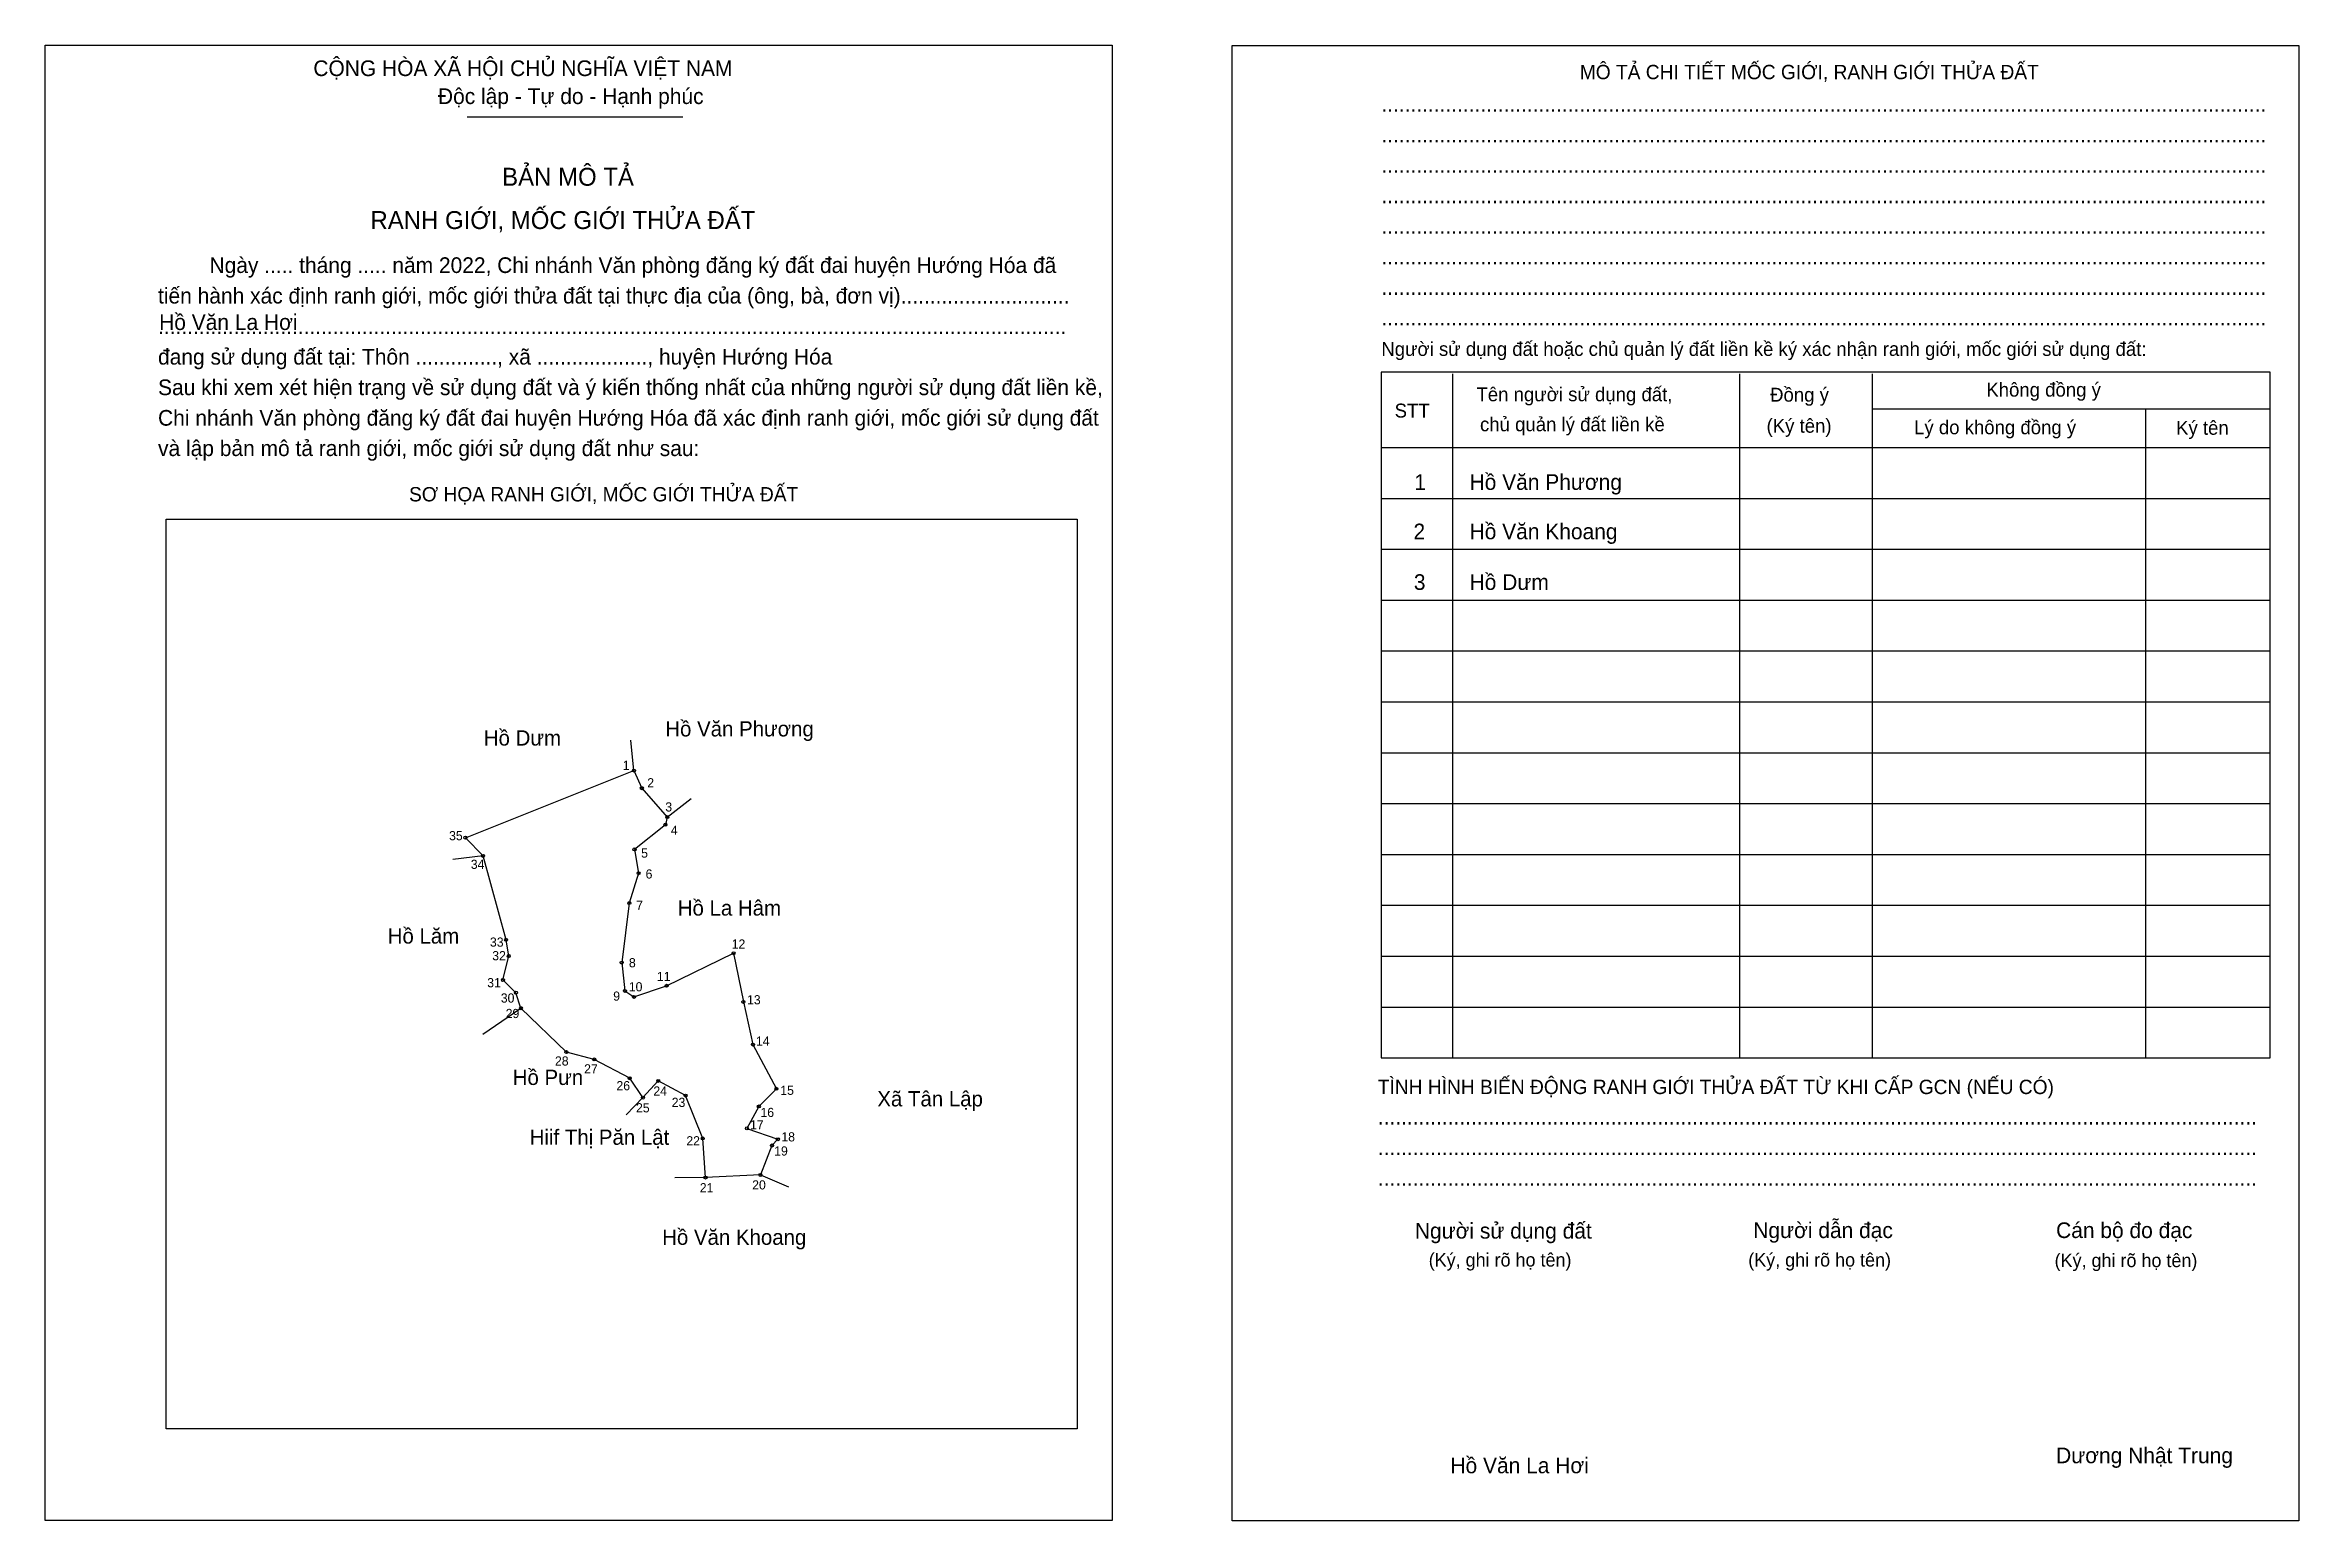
# Model space of a CAD drawing. Extents: x 543932 to 545593, y 1837587 to 1838675.
import ezdxf

# ---------------------------------------------------------------- set-up
doc = ezdxf.new("R2010")
doc.units = 0
for name, color, linetype in [('Level 1', 7, 'Continuous'), ('Level 10', 7, 'Continuous'), ('Level 11', 7, 'Continuous'), ('Level 2', 7, 'Continuous'), ('Level 25', 7, 'Continuous'), ('Level 27', 7, 'Continuous'), ('Level 36', 7, 'Continuous'), ('Level 52', 7, 'Continuous'), ('Level 55', 7, 'Continuous'), ('Level 6', 7, 'Continuous'), ('Level 9', 7, 'Continuous')]:
    doc.layers.add(name, color=color, linetype=linetype)

msp = doc.modelspace()

# ---------------------------------------------------------------- linework, layer by layer
at = {"layer": 'Level 1'}
for p, q in [((543932.5, 1838674.6), (543932.5, 1838674.6)), ((544806.9, 1838674.3), (544806.9, 1838674.3)), ((544243.5, 1838621.8), (544402.4, 1838621.8)), ((544969.4, 1838432.5), (544969.4, 1837928.3)), ((545180.8, 1838432.5), (545180.8, 1837928.3)), ((545278.6, 1838432.5), (545278.6, 1837928.3)), ((545278.6, 1838406.6), (545571.8, 1838406.6)), ((545479.9, 1838406.6), (545479.9, 1837928.3)), ((544916.9, 1838378.1), (545571.8, 1838378.1)), ((544916.9, 1838340.6), (545571.8, 1838340.6)), ((544021.7, 1838325.3), (544021.7, 1838325.3)), ((544916.9, 1838303.2), (545571.8, 1838303.2)), ((544916.9, 1838265.7), (545571.8, 1838265.7)), ((544916.9, 1838228.2), (545571.8, 1838228.2)), ((544916.9, 1838190.7), (545571.8, 1838190.7)), ((544916.9, 1838153.2), (545571.8, 1838153.2)), ((544916.9, 1838115.7), (545571.8, 1838115.7)), ((544916.9, 1838078.2), (545571.8, 1838078.2)), ((544916.9, 1838040.8), (545571.8, 1838040.8)), ((544916.9, 1838003.3), (545571.8, 1838003.3)), ((544916.9, 1837965.8), (545571.8, 1837965.8)), ((544692.7, 1837655), (544692.7, 1837655)), ((544718.4, 1837587.5), (544718.4, 1837587.5)), ((545592.9, 1837587.2), (545592.9, 1837587.2))]:
    msp.add_line(p, q, dxfattribs=at)
for points in [[(545571.8, 1838433.6), (544916.9, 1838433.6), (544916.9, 1837928.3), (545571.8, 1837928.3)], [(544021.7, 1838325.3), (544692.7, 1838325.3), (544692.7, 1837655), (544021.7, 1837655)]]:
    msp.add_lwpolyline(points, close=True, dxfattribs=at)
at = {"layer": 'Level 10'}
for p, q in [((544255, 1837945.9), (544283, 1837965)), ((544360.6, 1837886.5), (544372.9, 1837899.1))]:
    msp.add_line(p, q, dxfattribs=at)
msp.add_lwpolyline([(544439.7, 1838005.5), (544446.9, 1837969.6), (544454, 1837938.2), (544471.3, 1837905.6), (544458.3, 1837892.6), (544449.5, 1837876.4), (544472.3, 1837868.4), (544468, 1837863.8), (544459.5, 1837842.1), (544419, 1837840.2), (544417, 1837869), (544404.3, 1837900.6), (544384.2, 1837911.4), (544372.9, 1837899.1), (544363.2, 1837913.4), (544337.1, 1837927.2), (544316.5, 1837932.6), (544283, 1837965), (544279.4, 1837976.4), (544269.8, 1837985.8), (544274.1, 1838003.4), (544272.1, 1838015.3), (544255.1, 1838077.2), (544242.1, 1838090.6), (544366.3, 1838140.1), (544372.1, 1838127.1), (544390.8, 1838105.8), (544389.5, 1838100.2), (544366.7, 1838082), (544369.7, 1838064.4), (544362.9, 1838042.4), (544357.3, 1837998.6), (544359.7, 1837977.7), (544366.3, 1837973.3), (544390.4, 1837981.5)], close=True, dxfattribs=at)
at = {"layer": 'Level 11'}
for centre in [(544366.3, 1838140.1), (544372.1, 1838127.1), (544390.8, 1838105.8), (544242.1, 1838090.6), (544389.5, 1838100.2), (544255.1, 1838077.2), (544366.7, 1838082), (544369.7, 1838064.4), (544362.9, 1838042.4), (544272.1, 1838015.3), (544439.7, 1838005.5), (544439.7, 1838005.5), (544274.1, 1838003.4), (544357.3, 1837998.6), (544269.8, 1837985.8), (544279.4, 1837976.4), (544359.7, 1837977.7), (544366.3, 1837973.3), (544390.4, 1837981.5), (544283, 1837965), (544446.9, 1837969.6), (544454, 1837938.2), (544316.5, 1837932.6), (544337.1, 1837927.2), (544363.2, 1837913.4), (544384.2, 1837911.4), (544471.3, 1837905.6), (544372.9, 1837899.1), (544404.3, 1837900.6), (544458.3, 1837892.6), (544449.5, 1837876.4), (544417, 1837869), (544468, 1837863.8), (544472.3, 1837868.4), (544419, 1837840.2), (544459.5, 1837842.1)]:
    msp.add_circle(centre, 1.12, dxfattribs=at)
at = {"layer": 'Level 2'}
for points in [[(543932.5, 1838674.6), (544718.5, 1838674.6), (544718.5, 1837587.5), (543932.5, 1837587.5)], [(544806.9, 1838674.3), (545592.9, 1838674.3), (545592.9, 1837587.2), (544806.9, 1837587.2)]]:
    msp.add_lwpolyline(points, close=True, dxfattribs=at)
at = {"layer": 'Level 25'}
for p, q in [((544372.1, 1838127.1), (544390.8, 1838105.8)), ((544389.5, 1838100.2), (544366.7, 1838082)), ((544272.1, 1838015.3), (544255.1, 1838077.2)), ((544439.7, 1838005.5), (544446.9, 1837969.6)), ((544283, 1837965), (544279.4, 1837976.4)), ((544359.7, 1837977.7), (544366.3, 1837973.3)), ((544366.3, 1837973.3), (544390.4, 1837981.5)), ((544363.2, 1837913.4), (544337.1, 1837927.2)), ((544454, 1837938.2), (544471.3, 1837905.6)), ((544372.9, 1837899.1), (544363.2, 1837913.4)), ((544384.2, 1837911.4), (544372.9, 1837899.1)), ((544458.3, 1837892.6), (544449.5, 1837876.4)), ((544472.3, 1837868.4), (544468, 1837863.8))]:
    msp.add_line(p, q, dxfattribs=at)
at = {"layer": 'Level 27'}
for p, q in [((544366.3, 1838140.1), (544363.9, 1838162.4)), ((544390.8, 1838105.8), (544408.5, 1838119.6)), ((544255.1, 1838077.2), (544232.8, 1838074.5)), ((544419, 1837840.2), (544396.5, 1837839.9)), ((544459.5, 1837842.1), (544480.2, 1837833.3))]:
    msp.add_line(p, q, dxfattribs=at)

# ---------------------------------------------------------------- texts
at = {"layer": 'Level 1'}
for s, height, p in [('CỘNG HÒA XÃ HỘI CHỦ NGHĨA VIỆT NAM', 11.545, (544130.1, 1838651.8)), ('MÔ TẢ CHI TIẾT MỐC GIỚI, RANH GIỚI THỬA ĐẤT', 10.555, (545063.1, 1838649.5)), ('Độc lập - Tự do - Hạnh phúc', 11.545, (544221.9, 1838631.2)), ('........................................................................................................................................................', 11.5451, (544916.9, 1838625.5)), ('........................................................................................................................................................', 11.5451, (544916.9, 1838603)), ('BẢN MÔ TẢ', 13.2, (544269.2, 1838571)), ('........................................................................................................................................................', 11.5451, (544916.9, 1838580.6)), ('RANH GIỚI, MỐC GIỚI THỬA ĐẤT', 13.196, (544172.2, 1838539.1)), ('........................................................................................................................................................', 11.5451, (544916.9, 1838558.1)), ('........................................................................................................................................................', 11.5451, (544916.9, 1838535.6)), ('Ngày ..... tháng ..... năm 2022, Chi nhánh Văn phòng đăng ký đất đai huyện Hướng Hóa đã', 11.545, (544053.6, 1838506.7)), ('........................................................................................................................................................', 11.5451, (544916.9, 1838513.1)), ('tiến hành xác định ranh giới, mốc giới thửa đất tại thực địa của (ông, bà, đơn vị).............................', 11.5451, (544015.7, 1838484.2)), ('........................................................................................................................................................', 11.5451, (544916.9, 1838490.6)), ('........................................................................................................................................................', 11.5451, (544916.9, 1838468.1)), ('............................................................................................................................................................', 11.5451, (544015.7, 1838461.7)), ('Người sử dụng đất hoặc chủ quản lý đất liền kề ký xác nhận ranh giới, mốc giới sử dụng đất:', 10.227, (544916.9, 1838445.6)), ('đang sử dụng đất tại: Thôn .............., xã ..................., huyện Hướng Hóa', 11.545, (544015.7, 1838439.2)), ('Sau khi xem xét hiện trạng về sử dụng đất và ý kiến thống nhất của những người sử dụng đất liền kề,', 11.545, (544015.7, 1838416.7)), ('Tên người sử dụng đất,', 10.227, (544987, 1838412.2)), ('Đồng ý', 10.23, (545203.3, 1838411.9)), ('Không đồng ý', 10.227, (545362.6, 1838415.6)), ('Chi nhánh Văn phòng đăng ký đất đai huyện Hướng Hóa đã xác định ranh giới, mốc giới sử dụng đất', 11.545, (544015.7, 1838394.2)), ('STT', 10.23, (544926.7, 1838400.2)), ('chủ quản lý đất liền kề', 10.227, (544989.6, 1838390.1)), ('(Ký tên)', 10.23, (545200.7, 1838389)), ('Lý do không đồng ý', 10.227, (545309.4, 1838387.9)), ('Ký tên', 10.23, (545502.4, 1838387.5)), ('và lập bản mô tả ranh giới, mốc giới sử dụng đất như sau:', 11.545, (544015.7, 1838371.8)), ('SƠ HỌA RANH GIỚI, MỐC GIỚI THỬA ĐẤT', 10.555, (544200.6, 1838338.4)), ('TÌNH HÌNH BIẾN ĐỘNG RANH GIỚI THỬA ĐẤT TỪ KHI CẤP GCN (NẾU CÓ)', 10.555, (544914.3, 1837901.7)), ('.......................................................................................................................................................', 11.5451, (544914.3, 1837879.2)), ('.......................................................................................................................................................', 11.5451, (544914.3, 1837856.7)), ('.......................................................................................................................................................', 11.5451, (544914.3, 1837834.2)), ('Người sử dụng đất', 11.545, (544941.6, 1837795.2)), ('Người dẫn đạc', 11.545, (545190.9, 1837795.6)), ('Cán bộ đo đạc', 11.545, (545414, 1837795.6)), ('(Ký, ghi rõ họ tên)', 9.896, (544951.8, 1837774.6)), ('(Ký, ghi rõ họ tên)', 9.896, (545187.2, 1837774.6)), ('(Ký, ghi rõ họ tên)', 9.896, (545412.9, 1837774.2)), ('Dương Nhật Trung', 11.545, (545414, 1837629.7))]:
    msp.add_text(s, height=height, dxfattribs=at).set_placement(p)
at = {"layer": 'Level 36'}
for s, height, p in [('Hồ Dưm', 11.25, (544255.7, 1838158.5)), ('Hồ Văn Phương', 11.246, (544389.4, 1838165.2)), ('Hồ La Hâm', 11.25, (544398.6, 1838033.2)), ('Hồ Lăm', 11.25, (544184.9, 1838012.6)), ('Hồ Pưn', 11.25, (544277, 1837908.4)), ('Xã Tân Lập', 11.25, (544545.6, 1837892.6)), ('Hiif Thị Păn Lật', 11.246, (544289.5, 1837864.3)), ('Hồ Văn Khoang', 11.246, (544387.1, 1837790.6))]:
    msp.add_text(s, height=height, dxfattribs=at).set_placement(p)
at = {"layer": 'Level 52'}
for s, height, p in [('1', 11.5, (544941.2, 1838346.9)), ('Hồ Văn Phương', 11.545, (544981.9, 1838346.9)), ('2', 11.5, (544940.6, 1838310.5)), ('Hồ Văn Khoang', 11.545, (544981.9, 1838310.5)), ('3', 11.5, (544940.9, 1838273.2)), ('Hồ Dưm', 11.55, (544981.9, 1838273.2))]:
    msp.add_text(s, height=height, dxfattribs=at).set_placement(p)
at = {"layer": 'Level 55'}
for s, p in [('1', (544366.1, 1838140.1)), ('2', (544371.8, 1838127.1)), ('3', (544390.5, 1838105.8)), ('35', (544241.6, 1838090.6)), ('4', (544389.2, 1838100.2)), ('34', (544254.5, 1838077.2)), ('5', (544366.5, 1838082)), ('6', (544369.5, 1838064.4)), ('7', (544362.6, 1838042.4)), ('33', (544271.6, 1838015.3)), ('12', (544439.2, 1838005.5)), ('32', (544273.6, 1838003.4)), ('8', (544357, 1837998.6)), ('31', (544269.3, 1837985.8)), ('30', (544278.9, 1837976.4)), ('9', (544359.4, 1837977.7)), ('10', (544365.8, 1837973.3)), ('11', (544389.9, 1837981.5)), ('29', (544282.5, 1837965)), ('13', (544446.4, 1837969.6)), ('14', (544453.5, 1837938.2)), ('28', (544316, 1837932.6)), ('27', (544336.6, 1837927.2)), ('26', (544362.7, 1837913.4)), ('24', (544383.6, 1837911.4)), ('15', (544470.8, 1837905.6)), ('25', (544372.4, 1837899.1)), ('23', (544403.8, 1837900.6)), ('16', (544457.8, 1837892.6)), ('17', (544449, 1837876.4)), ('22', (544416.5, 1837869)), ('19', (544467.5, 1837863.8)), ('18', (544471.8, 1837868.4)), ('21', (544418.5, 1837840.2)), ('20', (544459, 1837842.1))]:
    msp.add_text(s, height=0.75, dxfattribs=at).set_placement(p)
at = {"layer": 'Level 6'}
for p in [(544016.5, 1838464.7), (544967.8, 1837622.3)]:
    msp.add_text('Hồ Văn La Hơi', height=11.546, dxfattribs=at).set_placement(p)
at = {"layer": 'Level 9'}
for s, p in [('1', (544358, 1838140.6)), ('2', (544376.1, 1838127.7)), ('3', (544389.4, 1838109.9)), ('35', (544230.1, 1838088.7)), ('4', (544393.5, 1838092.8)), ('34', (544246.1, 1838067.6)), ('5', (544371.6, 1838075.9)), ('6', (544374.9, 1838060.5)), ('7', (544367.9, 1838037.4)), ('33', (544260.2, 1838010.3)), ('32', (544261.9, 1838000.3)), ('12', (544438.3, 1838008.9)), ('8', (544362.6, 1837995.1)), ('11', (544383.2, 1837985)), ('31', (544258.2, 1837980.4)), ('30', (544268.2, 1837969.1)), ('9', (544351, 1837970.5)), ('10', (544362.5, 1837977.4)), ('13', (544449.6, 1837967.8)), ('29', (544271.8, 1837957.7)), ('14', (544456.2, 1837937.4)), ('28', (544308.1, 1837922.7)), ('27', (544329.6, 1837916.9)), ('26', (544353.4, 1837904.5)), ('24', (544380.6, 1837900.6)), ('15', (544474.1, 1837901.1)), ('25', (544367.8, 1837888.2)), ('23', (544394.1, 1837892.2)), ('16', (544459.5, 1837884.8)), ('17', (544451.8, 1837875.7)), ('18', (544474.9, 1837866.8)), ('22', (544404.9, 1837863.9)), ('19', (544469.6, 1837856.4)), ('21', (544414.8, 1837829.3)), ('20', (544453.4, 1837831.4))]:
    msp.add_text(s, height=6.75, dxfattribs=at).set_placement(p)

doc.saveas('drawing.dxf')
